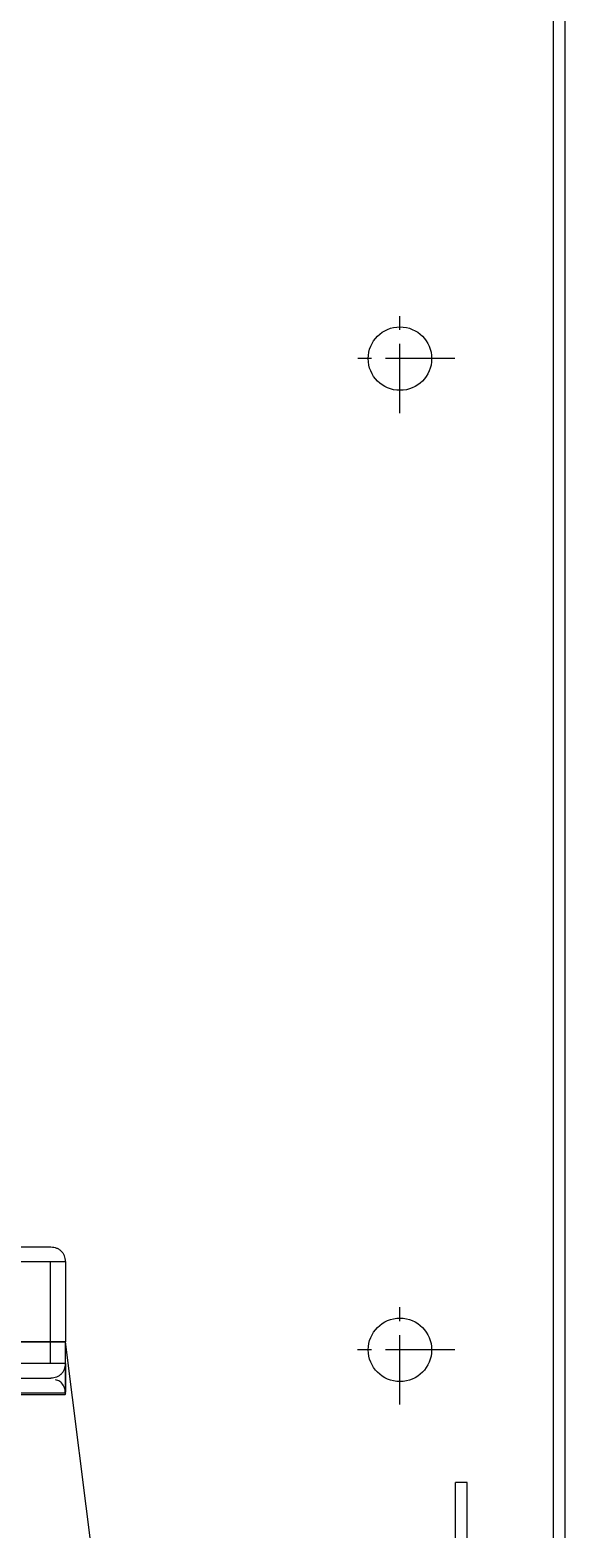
# Model space of a CAD drawing. Header units: millimetres. Extents: x 150937 to 394412, y 327166 to 584759.
# Drawn here: x 228940.4 to 229013.8, y 403832.4 to 404037.9 of the extents above; entities that cross this region are included whole.
import ezdxf

# ---------------------------------------------------------------- set-up
doc = ezdxf.new("R2010")
doc.units = ezdxf.units.MM
doc.linetypes.add('CENTER', pattern=[50.8, 31.75, -6.35, 6.35, -6.35])

# ---------------------------------------------------------------- blocks, each defined once
blk = doc.blocks.new('Motor_Hyponic_1hp_side')
at = {"color": 7, "linetype": 'Continuous', "lineweight": 25}
for p, q in [((81.45, -118.74), (81.45, -107.74)), ((83.5, -107.74), (83.5, -118.74)), ((81.45, -121.74), (81.45, -118.74)), ((87.5, -150.75), (83.5, -118.74)), ((83.5, -121.74), (83.5, -118.74)), ((83.5, -123.74), (83.5, -121.74)), ((83.5, -125.63), (83.5, -123.74))]:
    blk.add_line(p, q, dxfattribs=at)
for points in [[(76.5, -105.74), (77.16, -105.74), (78.47, -105.74), (80.12, -105.74), (81.27, -105.74), (81.42, -105.74), (81.5, -105.74)], [(81.5, -105.74), (81.63, -105.75), (81.89, -105.77), (82.27, -105.88), (82.62, -106.07), (82.82, -106.24), (82.91, -106.33)], [(83.5, -107.74), (83.49, -107.61), (83.48, -107.35), (83.36, -106.97), (83.18, -106.62), (83, -106.43), (82.91, -106.33)], [(76.5, -107.74), (76.96, -107.74), (77.88, -107.74), (79.19, -107.74), (80.42, -107.74), (81.11, -107.74), (81.45, -107.74)], [(81.45, -107.74), (81.76, -107.74), (82.37, -107.74), (83, -107.74), (83.42, -107.74), (83.47, -107.74), (83.5, -107.74)], [(81.45, -118.74), (81.11, -118.74), (80.42, -118.74), (79.19, -118.74), (77.88, -118.74), (76.96, -118.74), (76.5, -118.74)], [(76.5, -118.74), (76.96, -118.74), (77.88, -118.74), (79.19, -118.74), (80.42, -118.74), (81.11, -118.74), (81.45, -118.74)], [(83.5, -118.74), (83.47, -118.74), (83.42, -118.74), (83, -118.74), (82.37, -118.74), (81.76, -118.74), (81.45, -118.74)], [(81.45, -118.74), (81.76, -118.74), (82.37, -118.74), (83, -118.74), (83.42, -118.74), (83.47, -118.74), (83.5, -118.74)], [(81.45, -121.74), (81.11, -121.74), (80.42, -121.74), (79.19, -121.74), (77.88, -121.74), (76.96, -121.74), (76.5, -121.74)], [(83.5, -121.74), (83.47, -121.74), (83.42, -121.74), (83, -121.74), (82.37, -121.74), (81.76, -121.74), (81.45, -121.74)], [(82.91, -123.16), (82.82, -123.24), (82.62, -123.42), (82.27, -123.6), (81.89, -123.72), (81.63, -123.74), (81.5, -123.74)], [(82.91, -123.16), (83, -123.06), (83.18, -122.86), (83.36, -122.51), (83.48, -122.14), (83.49, -121.87), (83.5, -121.74)], [(76.5, -123.74), (77.16, -123.74), (78.47, -123.74), (80.12, -123.74), (81.27, -123.74), (81.42, -123.74), (81.5, -123.74)], [(37.88, -125.99), (40.66, -125.99), (46.23, -125.99), (54.1, -125.99), (61.38, -125.99), (67.89, -125.99), (73.49, -125.99), (78.03, -125.99), (81.52, -125.99), (82.81, -125.99), (83.45, -125.99)]]:
    blk.add_open_spline(points, degree=3, dxfattribs=at)
for points, knots in [([(83.5, -121.74), (83.5, -121.79), (83.5, -121.89), (83.5, -122.46), (83.5, -123.03), (83.5, -123.51), (83.5, -123.97), (83.5, -124.3), (83.5, -124.61), (83.5, -124.88), (83.5, -125.15), (83.5, -125.41), (83.5, -125.56), (83.5, -125.63)], [0, 0, 0, 0, 0.2498037, 0.5003613, 0.6256318, 0.7504111, 0.8126906, 0.8751927, 0.9083345, 0.9375457, 0.9688756, 0.9853021, 1, 1, 1, 1]), ([(37.71, -125.74), (40.39, -125.74), (45.86, -125.74), (53.72, -125.74), (61.17, -125.74), (67.89, -125.74), (73.65, -125.74), (78.22, -125.74), (81.62, -125.74), (82.86, -125.74), (83.47, -125.74)], [0, 0, 0, 0, 0.119977, 0.244159, 0.37131, 0.5, 0.62869, 0.755841, 0.880023, 1, 1, 1, 1]), ([(83.45, -125.99), (83.47, -125.95), (83.49, -125.87), (83.5, -125.71), (83.5, -125.63)], [0, 0, 0, 0, 0.5322395, 1, 1, 1, 1]), ([(83.47, -125.74), (83.47, -125.77), (83.47, -125.81), (83.46, -125.9), (83.46, -125.95), (83.45, -125.99)], [0, 0, 0, 0, 0.213963, 0.44665, 1, 1, 1, 1])]:
    blk.add_open_spline(points, degree=3, knots=knots, dxfattribs=at)
at = {"color": 8, "linetype": 'Continuous', "lineweight": 25}
blk.add_open_spline([(83.47, -125.74), (83.47, -125.72), (83.47, -125.68), (83.46, -125.61), (83.45, -125.47), (83.41, -125.27), (83.32, -124.98), (83.1, -124.57), (82.74, -124.13), (82.32, -124.02), (82.12, -123.97)], degree=3, knots=[0, 0, 0, 0, 0.005672, 0.011718, 0.025758, 0.060349, 0.13964, 0.310762, 0.662325, 1, 1, 1, 1], dxfattribs=at)
blk = doc.blocks.new('C-1 DRUM SIDE')
for p, q in [((-3, 0), (-3, 317.53)), ((-4.6, 1.6), (-4.6, 315.93)), ((-18, 0), (-18, 13.4)), ((-16.4, 13.4), (-18, 13.4)), ((-16.4, 1.6), (-16.4, 13.4))]:
    blk.add_line(p, q)
at = {"color": 1, "linetype": 'CENTER', "ltscale": 0.3}
for p, q in [((-25.64, 160.03), (-25.64, 175.03)), ((-18.1, 167.53), (-33.1, 167.53)), ((-25.64, 24.1), (-25.64, 39.1)), ((-18.11, 31.6), (-33.11, 31.6))]:
    blk.add_line(p, q, dxfattribs=at)
for centre in [(-25.64, 167.53), (-25.64, 31.6)]:
    blk.add_circle(centre, 4.35)
blk.add_blockref('Motor_Hyponic_1hp_side', (-155, 151.46))

msp = doc.modelspace()

# ---------------------------------------------------------------- block references
msp.add_blockref('C-1 DRUM SIDE', (229016.772, 403825.353))

doc.saveas('drawing.dxf')
